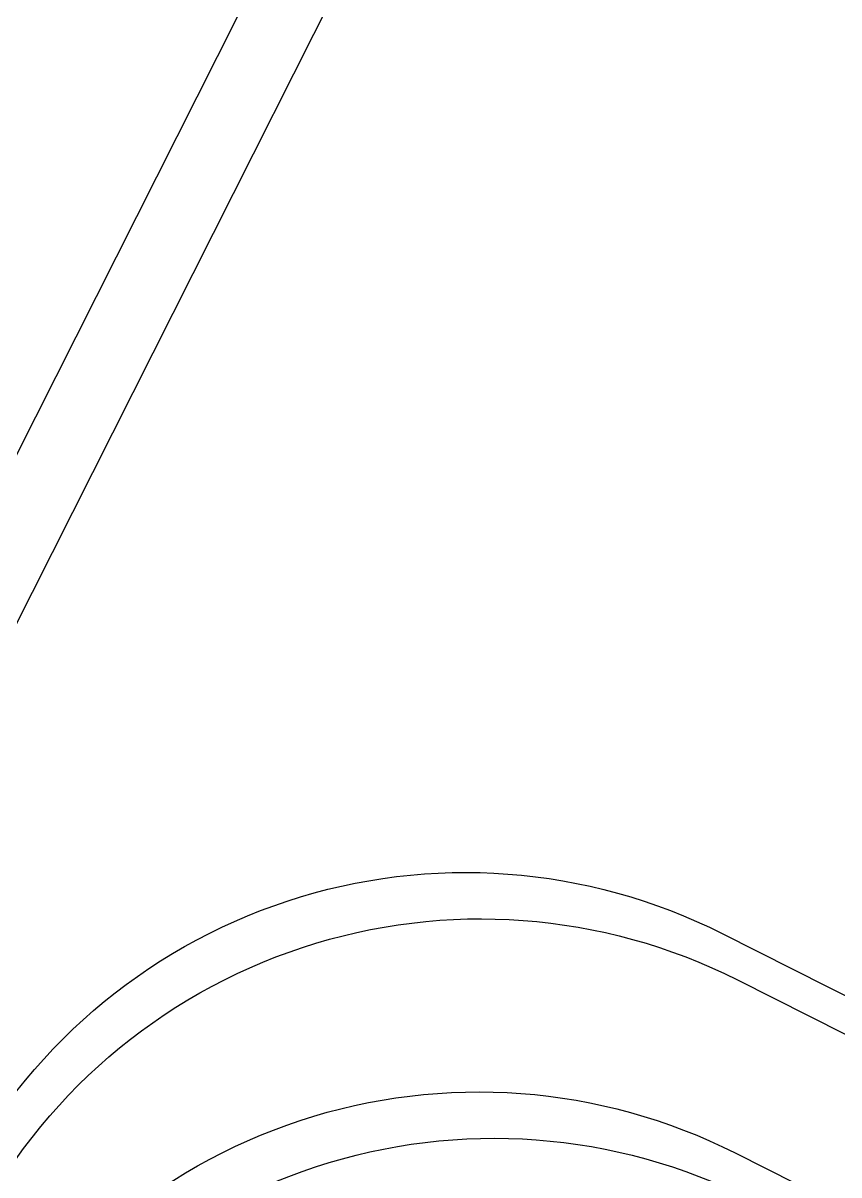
# Model space of a CAD drawing. Header units: metres. Extents: x 0 to 547597, y 0 to 1844684.
# Drawn here: x 543416.747 to 543418.895, y 1844514.609 to 1844517.641 of the extents above; entities that cross this region are included whole.
import ezdxf

# ---------------------------------------------------------------- set-up
doc = ezdxf.new("R2010")
doc.units = ezdxf.units.M
doc.layers.add('5_Thep', color=4, linetype='Continuous')
doc.layers.add('TUONG RAO', color=61, linetype='Continuous')

# ---------------------------------------------------------------- blocks, each defined once
blk = doc.blocks.new('mb moiTQK')
at = {"color": 1}
for points in [[(-12.3218, -89.4616), (-12.8912, -87.9845, 0.310121), (-14.2908, -87.024), (-19.1344, -87.024, -0.414214), (-20.6344, -85.524), (-20.6344, -84.6924)], [(-12.2378, -89.4293), (-12.8298, -87.8936, 0.310121), (-14.2294, -86.9331), (-19.0435, -86.9331, -0.414214), (-20.5435, -85.4331), (-20.5435, -84.6924)], [(-12.0865, -89.371), (-12.7331, -87.6936, 0.310121), (-14.1327, -86.7331), (-18.6343, -86.7331, -0.414214), (-20.1343, -85.2331), (-20.1343, -84.6924)], [(-12.0025, -89.3387), (-12.6717, -87.6027, 0.310121), (-14.0713, -86.6422), (-18.5434, -86.6422, -0.414214), (-20.0434, -85.1422), (-20.0434, -84.6924)]]:
    blk.add_lwpolyline(points, format="xyb", dxfattribs=at)
at = {"layer": 'TUONG RAO'}
for points in [[(-26.5774, -77.2498), (-12.0775, -77.2498), (-12.0775, -87.7498), (-26.5774, -87.7498)], [(-26.3774, -77.4498), (-12.2775, -77.4498), (-12.2775, -87.5498), (-26.3774, -87.5498)]]:
    blk.add_lwpolyline(points, close=True, dxfattribs=at)
blk = doc.blocks.new('ACAD-DinhViTuyenDz220kV')
blk.add_circle((543470.1879, 1844560.0696), 117.5514)
at = {"layer": '5_Thep', "rotation": 243.2403583287449}
blk.add_blockref('mb moiTQK', (543485.661, 1844458.313), dxfattribs=at)

msp = doc.modelspace()

# ---------------------------------------------------------------- block references
msp.add_blockref('ACAD-DinhViTuyenDz220kV', (0, 0))

doc.saveas('drawing.dxf')
